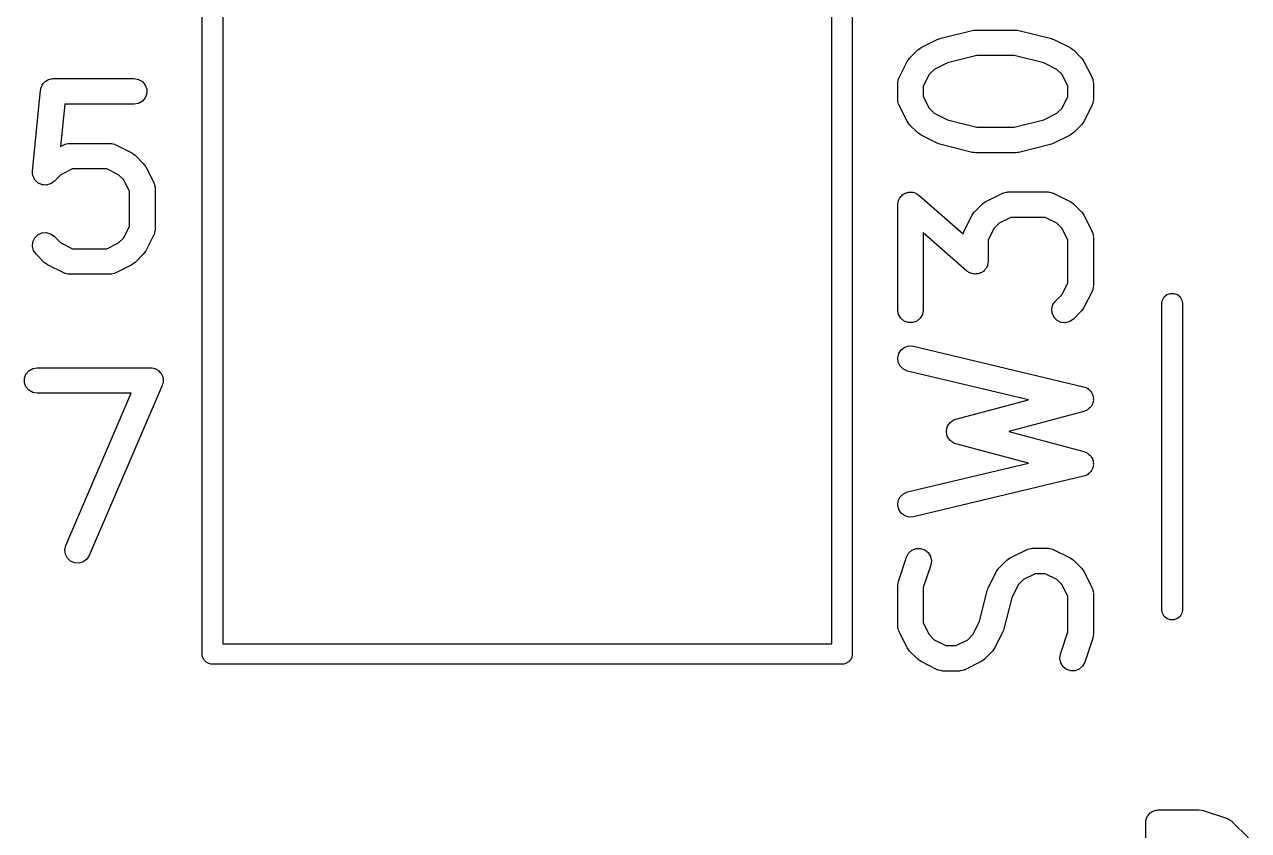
# Model space of a CAD drawing. Extents: x -0.1 to 56.2, y -70.1 to 0.1.
# Drawn here: x 26.15 to 33.34, y -63.1 to -58.36 of the extents above; entities that cross this region are included whole.
import ezdxf

# ---------------------------------------------------------------- set-up
doc = ezdxf.new("R2010")
doc.units = 0
doc.header["$MEASUREMENT"] = 0
doc.layers.add('BLACK', color=7, linetype='CONTINUOUS')

msp = doc.modelspace()

# ---------------------------------------------------------------- linework, layer by layer
at = {"layer": 'BLACK', "linetype": 'CONTINUOUS'}
for p, q in [((27.19, -62.0652), (27.19, -55.9348)), ((31.01, -55.9348), (31.01, -62.0652)), ((27.31, -56), (27.31, -62)), ((30.89, -62), (30.89, -56)), ((31.5247, -58.4415), (31.7151, -58.3939)), ((31.7151, -58.3939), (31.7243, -58.3933)), ((31.7243, -58.3933), (31.7333, -58.3917)), ((31.7333, -58.3917), (31.9714, -58.3917)), ((31.9714, -58.3917), (31.9805, -58.3933)), ((31.9805, -58.3933), (31.9896, -58.3939)), ((31.9896, -58.3939), (32.1801, -58.4415)), ((31.4141, -58.4948), (31.5093, -58.4472)), ((31.5093, -58.4472), (31.5172, -58.4449)), ((31.5172, -58.4449), (31.5247, -58.4415)), ((32.1801, -58.4415), (32.1876, -58.4449)), ((32.1876, -58.4449), (32.1954, -58.4472)), ((32.1954, -58.4472), (32.2907, -58.4948)), ((31.347, -58.5565), (31.3946, -58.5089)), ((31.3946, -58.5089), (31.4044, -58.502)), ((31.4044, -58.502), (31.4141, -58.4948)), ((31.7426, -58.5417), (31.569, -58.585)), ((31.9622, -58.5417), (31.7426, -58.5417)), ((32.1357, -58.585), (31.9622, -58.5417)), ((32.2907, -58.4948), (32.3003, -58.502)), ((32.3003, -58.502), (32.3102, -58.5089)), ((32.3102, -58.5089), (32.3578, -58.5565)), ((31.2853, -58.6712), (31.3329, -58.576)), ((31.3329, -58.576), (31.3401, -58.5663)), ((31.3401, -58.5663), (31.347, -58.5565)), ((31.492, -58.6235), (31.4616, -58.6539)), ((31.569, -58.585), (31.492, -58.6235)), ((32.2127, -58.6235), (32.1357, -58.585)), ((32.2431, -58.6539), (32.2127, -58.6235)), ((32.3578, -58.5565), (32.3647, -58.5663)), ((32.3647, -58.5663), (32.3718, -58.576)), ((32.3718, -58.576), (32.4195, -58.6712)), ((26.2559, -58.707), (26.2619, -58.6987)), ((26.2619, -58.6987), (26.2643, -58.6971)), ((26.2643, -58.6971), (26.2661, -58.6949)), ((26.2661, -58.6949), (26.275, -58.6898)), ((26.275, -58.6898), (26.2834, -58.684)), ((26.2834, -58.684), (26.2862, -58.6833)), ((26.2862, -58.6833), (26.2886, -58.6819)), ((26.2886, -58.6819), (26.2987, -58.6801)), ((26.2987, -58.6801), (26.3087, -58.6776)), ((26.3087, -58.6776), (26.3115, -58.6779)), ((26.3115, -58.6779), (26.3143, -58.6774)), ((26.3143, -58.6774), (26.7905, -58.6774)), ((26.7905, -58.6774), (26.8161, -58.6819)), ((26.8161, -58.6819), (26.8387, -58.6949)), ((26.8387, -58.6949), (26.8554, -58.7149)), ((31.2779, -58.6962), (31.2804, -58.6878)), ((31.2781, -58.7005), (31.2779, -58.6962)), ((31.2804, -58.6878), (31.2819, -58.6791)), ((31.2819, -58.6791), (31.2841, -58.6754)), ((31.2841, -58.6754), (31.2853, -58.6712)), ((31.4616, -58.6539), (31.4274, -58.7225)), ((32.2774, -58.7225), (32.2431, -58.6539)), ((32.4195, -58.6712), (32.4207, -58.6754)), ((32.4207, -58.6754), (32.4229, -58.6791)), ((32.4229, -58.6791), (32.4244, -58.6878)), ((32.4244, -58.6878), (32.4269, -58.6962)), ((32.4269, -58.6962), (32.4266, -58.7005)), ((26.192, -59.2211), (26.2397, -58.7449)), ((26.2397, -58.7449), (26.2404, -58.7422)), ((26.2404, -58.7394), (26.2439, -58.7297)), ((26.2404, -58.7422), (26.2404, -58.7394)), ((26.2439, -58.7297), (26.2467, -58.7198)), ((26.2467, -58.7198), (26.2484, -58.7175)), ((26.2484, -58.7175), (26.2493, -58.7149)), ((26.2493, -58.7149), (26.2559, -58.707)), ((26.8554, -58.7149), (26.8643, -58.7394)), ((26.8643, -58.7654), (26.8554, -58.7899)), ((26.8643, -58.7394), (26.8643, -58.7654)), ((31.2774, -58.7048), (31.2781, -58.7005)), ((31.2774, -58.8), (31.2774, -58.7048)), ((31.4274, -58.7225), (31.4274, -58.7823)), ((32.2774, -58.7823), (32.2774, -58.7225)), ((32.4266, -58.7005), (32.4274, -58.7048)), ((32.4274, -58.7048), (32.4274, -58.8)), ((26.3822, -58.8274), (26.3573, -59.0756)), ((26.7905, -58.8274), (26.3822, -58.8274)), ((26.8161, -58.8229), (26.7905, -58.8274)), ((26.8387, -58.8098), (26.8161, -58.8229)), ((26.8554, -58.7899), (26.8387, -58.8098)), ((31.2781, -58.8043), (31.2774, -58.8)), ((31.2779, -58.8086), (31.2781, -58.8043)), ((31.2804, -58.817), (31.2779, -58.8086)), ((31.2819, -58.8257), (31.2804, -58.817)), ((31.2841, -58.8294), (31.2819, -58.8257)), ((31.2853, -58.8335), (31.2841, -58.8294)), ((31.3329, -58.9288), (31.2853, -58.8335)), ((31.4274, -58.7823), (31.4616, -58.8508)), ((32.2431, -58.8508), (32.2774, -58.7823)), ((32.4195, -58.8335), (32.3718, -58.9288)), ((32.4207, -58.8294), (32.4195, -58.8335)), ((32.4229, -58.8257), (32.4207, -58.8294)), ((32.4244, -58.817), (32.4229, -58.8257)), ((32.4269, -58.8086), (32.4244, -58.817)), ((32.4274, -58.8), (32.4266, -58.8043)), ((32.4266, -58.8043), (32.4269, -58.8086)), ((31.4616, -58.8508), (31.492, -58.8812)), ((31.492, -58.8812), (31.569, -58.9197)), ((32.1357, -58.9197), (32.2127, -58.8812)), ((32.2127, -58.8812), (32.2431, -58.8508)), ((31.3401, -58.9384), (31.3329, -58.9288)), ((31.347, -58.9483), (31.3401, -58.9384)), ((31.3946, -58.9959), (31.347, -58.9483)), ((31.569, -58.9197), (31.7426, -58.9631)), ((31.7426, -58.9631), (31.9622, -58.9631)), ((31.9622, -58.9631), (32.1357, -58.9197)), ((32.3578, -58.9483), (32.3102, -58.9959)), ((32.3647, -58.9384), (32.3578, -58.9483)), ((32.3718, -58.9288), (32.3647, -58.9384)), ((26.4053, -59.0591), (26.4095, -59.0583)), ((26.4095, -59.0583), (26.6476, -59.0583)), ((26.6476, -59.0583), (26.6519, -59.0591)), ((31.4044, -59.0028), (31.3946, -58.9959)), ((31.4141, -59.0099), (31.4044, -59.0028)), ((31.5093, -59.0576), (31.4141, -59.0099)), ((31.5172, -59.0599), (31.5093, -59.0576)), ((32.1954, -59.0576), (32.1876, -59.0599)), ((32.2907, -59.0099), (32.1954, -59.0576)), ((32.3003, -59.0028), (32.2907, -59.0099)), ((32.3102, -58.9959), (32.3003, -59.0028)), ((26.3573, -59.0756), (26.376, -59.0663)), ((26.376, -59.0663), (26.3801, -59.065)), ((26.3801, -59.065), (26.3839, -59.0629)), ((26.3839, -59.0629), (26.3925, -59.0613)), ((26.3925, -59.0613), (26.4009, -59.0588)), ((26.4009, -59.0588), (26.4053, -59.0591)), ((26.6519, -59.0591), (26.6562, -59.0588)), ((26.6562, -59.0588), (26.6646, -59.0613)), ((26.6646, -59.0613), (26.6733, -59.0629)), ((26.6733, -59.0629), (26.677, -59.065)), ((26.677, -59.065), (26.6812, -59.0663)), ((26.6812, -59.0663), (26.7764, -59.1139)), ((26.7764, -59.1139), (26.7861, -59.121)), ((26.7861, -59.121), (26.7959, -59.1279)), ((26.7959, -59.1279), (26.8435, -59.1755)), ((31.5247, -59.0632), (31.5172, -59.0599)), ((31.7151, -59.1109), (31.5247, -59.0632)), ((31.7243, -59.1115), (31.7151, -59.1109)), ((31.7333, -59.1131), (31.7243, -59.1115)), ((31.9714, -59.1131), (31.7333, -59.1131)), ((31.9805, -59.1115), (31.9714, -59.1131)), ((31.9896, -59.1109), (31.9805, -59.1115)), ((32.1801, -59.0632), (31.9896, -59.1109)), ((32.1876, -59.0599), (32.1801, -59.0632)), ((26.8435, -59.1755), (26.8504, -59.1854)), ((26.8504, -59.1854), (26.8576, -59.195)), ((26.8576, -59.195), (26.9052, -59.2903)), ((26.1921, -59.2216), (26.192, -59.2211)), ((26.192, -59.222), (26.1921, -59.2216)), ((26.193, -59.2345), (26.192, -59.222)), ((26.194, -59.2471), (26.193, -59.2345)), ((26.1942, -59.2475), (26.194, -59.2471)), ((26.1942, -59.248), (26.1942, -59.2475)), ((26.1995, -59.2594), (26.1942, -59.248)), ((26.2047, -59.2708), (26.1995, -59.2594)), ((26.205, -59.2712), (26.2047, -59.2708)), ((26.2052, -59.2716), (26.205, -59.2712)), ((26.2141, -59.2805), (26.2052, -59.2716)), ((26.3587, -59.2426), (26.3197, -59.2816)), ((26.4272, -59.2083), (26.3587, -59.2426)), ((26.6299, -59.2083), (26.4272, -59.2083)), ((26.6984, -59.2426), (26.6299, -59.2083)), ((26.7288, -59.273), (26.6984, -59.2426)), ((26.7631, -59.3415), (26.7288, -59.273)), ((26.2229, -59.2895), (26.2141, -59.2805)), ((26.2233, -59.2897), (26.2229, -59.2895)), ((26.2236, -59.29), (26.2233, -59.2897)), ((26.235, -59.2953), (26.2236, -59.29)), ((26.2464, -59.3008), (26.235, -59.2953)), ((26.2468, -59.3008), (26.2464, -59.3008)), ((26.2473, -59.301), (26.2468, -59.3008)), ((26.2597, -59.3021), (26.2473, -59.301)), ((26.2723, -59.3034), (26.2597, -59.3021)), ((26.2727, -59.3032), (26.2723, -59.3034)), ((26.2732, -59.3033), (26.2727, -59.3032)), ((26.2853, -59.3), (26.2732, -59.3033)), ((26.2975, -59.2969), (26.2853, -59.3)), ((26.2979, -59.2967), (26.2975, -59.2969)), ((26.2984, -59.2965), (26.2979, -59.2967)), ((26.3086, -59.2893), (26.2984, -59.2965)), ((26.319, -59.2823), (26.3086, -59.2893)), ((26.3193, -59.2819), (26.319, -59.2823)), ((26.3197, -59.2816), (26.3193, -59.2819)), ((26.7631, -59.5442), (26.7631, -59.3415)), ((26.9052, -59.2903), (26.9064, -59.2944)), ((26.9064, -59.2944), (26.9086, -59.2982)), ((26.9086, -59.2982), (26.9101, -59.3068)), ((26.9101, -59.3068), (26.9126, -59.3152)), ((26.9126, -59.3152), (26.9123, -59.3195)), ((26.9123, -59.3195), (26.9131, -59.3238)), ((26.9131, -59.3238), (26.9131, -59.5619)), ((31.3339, -59.3472), (31.3394, -59.3452)), ((31.3394, -59.3452), (31.3467, -59.3452)), ((31.3467, -59.3452), (31.3539, -59.3441)), ((31.3539, -59.3441), (31.3596, -59.3452)), ((31.3596, -59.3452), (31.3654, -59.3452)), ((31.3654, -59.3452), (31.3723, -59.3477)), ((31.9068, -59.347), (31.9152, -59.3445)), ((31.9152, -59.3445), (31.9195, -59.3448)), ((31.9195, -59.3448), (31.9238, -59.344)), ((31.9238, -59.344), (32.1619, -59.344)), ((32.1619, -59.344), (32.1662, -59.3448)), ((32.1662, -59.3448), (32.1705, -59.3445)), ((32.1705, -59.3445), (32.1789, -59.347)), ((31.2774, -59.419), (31.2787, -59.4118)), ((31.2787, -59.4118), (31.2788, -59.4045)), ((31.2788, -59.4045), (31.2809, -59.3991)), ((31.2809, -59.3991), (31.2819, -59.3934)), ((31.2819, -59.3934), (31.2856, -59.387)), ((31.2856, -59.387), (31.2882, -59.3802)), ((31.2882, -59.3802), (31.292, -59.3759)), ((31.292, -59.3759), (31.2949, -59.3708)), ((31.2949, -59.3708), (31.3005, -59.3661)), ((31.3005, -59.3661), (31.3054, -59.3606)), ((31.3054, -59.3606), (31.3104, -59.3578)), ((31.3104, -59.3578), (31.3149, -59.3541)), ((31.3149, -59.3541), (31.3218, -59.3516)), ((31.3218, -59.3516), (31.3282, -59.3481)), ((31.3282, -59.3481), (31.3339, -59.3472)), ((31.3723, -59.3477), (31.3795, -59.3491)), ((31.3795, -59.3491), (31.3844, -59.3521)), ((31.3844, -59.3521), (31.3899, -59.3541)), ((31.3899, -59.3541), (31.3955, -59.3588)), ((31.3955, -59.3588), (31.4018, -59.3626)), ((31.4018, -59.3626), (31.6618, -59.5901)), ((31.7279, -59.4613), (31.7755, -59.4136)), ((31.7755, -59.4136), (31.7854, -59.4067)), ((31.7854, -59.4067), (31.795, -59.3996)), ((31.795, -59.3996), (31.8903, -59.352)), ((31.8903, -59.352), (31.8944, -59.3507)), ((31.8944, -59.3507), (31.8982, -59.3486)), ((31.8982, -59.3486), (31.9068, -59.347)), ((32.1789, -59.347), (32.1876, -59.3486)), ((32.1876, -59.3486), (32.1913, -59.3507)), ((32.1913, -59.3507), (32.1954, -59.352)), ((32.1954, -59.352), (32.2907, -59.3996)), ((32.2907, -59.3996), (32.3003, -59.4067)), ((32.3003, -59.4067), (32.3102, -59.4136)), ((32.3102, -59.4136), (32.3578, -59.4613)), ((31.2774, -60.0381), (31.2774, -59.419)), ((31.6663, -59.576), (31.7139, -59.4807)), ((31.7139, -59.4807), (31.721, -59.4711)), ((31.721, -59.4711), (31.7279, -59.4613)), ((32.3578, -59.4613), (32.3647, -59.4711)), ((32.3647, -59.4711), (32.3718, -59.4807)), ((32.3718, -59.4807), (32.4195, -59.576)), ((26.7288, -59.6127), (26.7631, -59.5442)), ((26.9131, -59.5619), (26.9123, -59.5662)), ((31.8426, -59.5587), (31.8083, -59.6272)), ((31.873, -59.5283), (31.8426, -59.5587)), ((31.9415, -59.494), (31.873, -59.5283)), ((32.1442, -59.494), (31.9415, -59.494)), ((32.2127, -59.5283), (32.1442, -59.494)), ((32.2431, -59.5587), (32.2127, -59.5283)), ((32.2774, -59.6272), (32.2431, -59.5587)), ((26.1942, -59.6377), (26.2052, -59.6141)), ((26.2052, -59.6141), (26.2236, -59.5957)), ((26.2236, -59.5957), (26.2473, -59.5847)), ((26.2473, -59.5847), (26.2732, -59.5824)), ((26.2732, -59.5824), (26.2984, -59.5892)), ((26.2984, -59.5892), (26.3197, -59.6041)), ((26.3197, -59.6041), (26.3587, -59.6431)), ((26.6984, -59.6431), (26.7288, -59.6127)), ((26.9052, -59.5954), (26.8576, -59.6907)), ((26.9064, -59.5913), (26.9052, -59.5954)), ((26.9086, -59.5876), (26.9064, -59.5913)), ((26.9101, -59.5789), (26.9086, -59.5876)), ((26.9126, -59.5705), (26.9101, -59.5789)), ((26.9123, -59.5662), (26.9126, -59.5705)), ((31.6839, -59.8088), (31.4274, -59.5843)), ((31.4274, -59.5843), (31.4274, -60.0381)), ((31.6618, -59.5901), (31.6629, -59.5839)), ((31.6629, -59.5839), (31.665, -59.5801)), ((31.665, -59.5801), (31.6663, -59.576)), ((31.8083, -59.6272), (31.8083, -59.7524)), ((32.2774, -59.8775), (32.2774, -59.6272)), ((32.4195, -59.576), (32.4207, -59.5801)), ((32.4207, -59.5801), (32.4229, -59.5839)), ((32.4229, -59.5839), (32.4244, -59.5925)), ((32.4244, -59.5925), (32.4269, -59.6009)), ((32.4269, -59.6009), (32.4266, -59.6053)), ((32.4266, -59.6053), (32.4274, -59.6095)), ((32.4274, -59.6095), (32.4274, -59.8952)), ((26.192, -59.6637), (26.1942, -59.6377)), ((26.1987, -59.6888), (26.192, -59.6637)), ((26.2136, -59.7102), (26.1987, -59.6888)), ((26.3587, -59.6431), (26.4272, -59.6774)), ((26.4272, -59.6774), (26.6299, -59.6774)), ((26.6299, -59.6774), (26.6984, -59.6431)), ((26.8504, -59.7003), (26.8435, -59.7102)), ((26.8576, -59.6907), (26.8504, -59.7003)), ((26.2613, -59.7578), (26.2136, -59.7102)), ((26.2711, -59.7647), (26.2613, -59.7578)), ((26.2807, -59.7718), (26.2711, -59.7647)), ((26.376, -59.8195), (26.2807, -59.7718)), ((26.7764, -59.7718), (26.6812, -59.8195)), ((26.7861, -59.7647), (26.7764, -59.7718)), ((26.7959, -59.7578), (26.7861, -59.7647)), ((26.8435, -59.7102), (26.7959, -59.7578)), ((31.8048, -59.7723), (31.8038, -59.778)), ((31.8069, -59.7669), (31.8048, -59.7723)), ((31.8071, -59.7596), (31.8069, -59.7669)), ((31.8083, -59.7524), (31.8071, -59.7596)), ((26.3801, -59.8207), (26.376, -59.8195)), ((26.3839, -59.8229), (26.3801, -59.8207)), ((26.3925, -59.8244), (26.3839, -59.8229)), ((26.4009, -59.8269), (26.3925, -59.8244)), ((26.4053, -59.8266), (26.4009, -59.8269)), ((26.4095, -59.8274), (26.4053, -59.8266)), ((26.6476, -59.8274), (26.4095, -59.8274)), ((26.6519, -59.8266), (26.6476, -59.8274)), ((26.6562, -59.8269), (26.6519, -59.8266)), ((26.6646, -59.8244), (26.6562, -59.8269)), ((26.6733, -59.8229), (26.6646, -59.8244)), ((26.677, -59.8207), (26.6733, -59.8229)), ((26.6812, -59.8195), (26.677, -59.8207)), ((31.6902, -59.8126), (31.6839, -59.8088)), ((31.6958, -59.8173), (31.6902, -59.8126)), ((31.7013, -59.8193), (31.6958, -59.8173)), ((31.7062, -59.8223), (31.7013, -59.8193)), ((31.7134, -59.8237), (31.7062, -59.8223)), ((31.7203, -59.8262), (31.7134, -59.8237)), ((31.7261, -59.8262), (31.7203, -59.8262)), ((31.7318, -59.8274), (31.7261, -59.8262)), ((31.739, -59.8262), (31.7318, -59.8274)), ((31.7464, -59.8262), (31.739, -59.8262)), ((31.7518, -59.8243), (31.7464, -59.8262)), ((31.7575, -59.8234), (31.7518, -59.8243)), ((31.7639, -59.8198), (31.7575, -59.8234)), ((31.7708, -59.8173), (31.7639, -59.8198)), ((31.7753, -59.8136), (31.7708, -59.8173)), ((31.7803, -59.8108), (31.7753, -59.8136)), ((31.7852, -59.8053), (31.7803, -59.8108)), ((31.7908, -59.8006), (31.7852, -59.8053)), ((31.7937, -59.7956), (31.7908, -59.8006)), ((31.7975, -59.7912), (31.7937, -59.7956)), ((31.8001, -59.7844), (31.7975, -59.7912)), ((31.8038, -59.778), (31.8001, -59.7844)), ((32.2431, -59.946), (32.2774, -59.8775)), ((32.4229, -59.9209), (32.4207, -59.9246)), ((32.4244, -59.9122), (32.4229, -59.9209)), ((32.4269, -59.9038), (32.4244, -59.9122)), ((32.4274, -59.8952), (32.4266, -59.8995)), ((32.4266, -59.8995), (32.4269, -59.9038)), ((32.1892, -60.0064), (32.2041, -59.9851)), ((32.2041, -59.9851), (32.2431, -59.946)), ((32.4195, -59.9288), (32.3718, -60.024)), ((32.4207, -59.9246), (32.4195, -59.9288)), ((32.83, -59.9948), (32.8327, -59.9792)), ((32.8327, -59.9792), (32.8433, -59.9608)), ((32.8433, -59.9608), (32.8595, -59.9472)), ((32.8595, -59.9472), (32.8794, -59.94)), ((32.8794, -59.94), (32.9006, -59.94)), ((32.9006, -59.94), (32.9205, -59.9472)), ((32.9205, -59.9472), (32.9367, -59.9608)), ((32.9367, -59.9608), (32.9473, -59.9792)), ((32.9473, -59.9792), (32.95, -59.9948)), ((31.2819, -60.0637), (31.2774, -60.0381)), ((31.2949, -60.0863), (31.2819, -60.0637)), ((31.4229, -60.0637), (31.4098, -60.0863)), ((31.4274, -60.0381), (31.4229, -60.0637)), ((32.1824, -60.0316), (32.1892, -60.0064)), ((32.1847, -60.0575), (32.1824, -60.0316)), ((32.1957, -60.0811), (32.1847, -60.0575)), ((32.3578, -60.0435), (32.3102, -60.0911)), ((32.3647, -60.0337), (32.3578, -60.0435)), ((32.3718, -60.024), (32.3647, -60.0337)), ((32.83, -61.8052), (32.83, -59.9948)), ((32.95, -59.9948), (32.95, -61.8052)), ((31.3149, -60.103), (31.2949, -60.0863)), ((31.3394, -60.112), (31.3149, -60.103)), ((31.3654, -60.112), (31.3394, -60.112)), ((31.3899, -60.103), (31.3654, -60.112)), ((31.4098, -60.0863), (31.3899, -60.103)), ((32.2141, -60.0995), (32.1957, -60.0811)), ((32.2377, -60.1105), (32.2141, -60.0995)), ((32.2637, -60.1128), (32.2377, -60.1105)), ((32.2888, -60.1061), (32.2637, -60.1128)), ((32.3102, -60.0911), (32.2888, -60.1061)), ((31.2835, -60.294), (31.2979, -60.2723)), ((31.2979, -60.2723), (31.3188, -60.2568)), ((31.3188, -60.2568), (31.3437, -60.2493)), ((31.3437, -60.2493), (31.3698, -60.2508)), ((31.3698, -60.2508), (32.3698, -60.4889)), ((31.2775, -60.3194), (31.2835, -60.294)), ((31.2805, -60.3452), (31.2775, -60.3194)), ((31.2922, -60.3685), (31.2805, -60.3452)), ((26.1452, -60.4394), (26.1541, -60.4149)), ((26.1541, -60.4149), (26.1708, -60.3949)), ((26.1708, -60.3949), (26.1934, -60.3819)), ((26.1934, -60.3819), (26.219, -60.3774)), ((26.219, -60.3774), (26.8857, -60.3774)), ((26.8857, -60.3774), (26.8942, -60.3789)), ((26.8942, -60.3789), (26.9028, -60.3794)), ((26.9028, -60.3794), (26.907, -60.3811)), ((26.907, -60.3811), (26.9114, -60.3819)), ((26.9114, -60.3819), (26.9188, -60.3862)), ((26.9188, -60.3862), (26.9268, -60.3896)), ((26.9268, -60.3896), (26.93, -60.3927)), ((26.93, -60.3927), (26.9339, -60.3949)), ((26.9339, -60.3949), (26.9395, -60.4015)), ((26.9395, -60.4015), (26.9458, -60.4075)), ((26.9458, -60.4075), (26.9478, -60.4114)), ((26.9478, -60.4114), (26.9507, -60.4149)), ((26.9507, -60.4149), (26.9536, -60.423)), ((26.9536, -60.423), (26.9575, -60.4307)), ((31.3111, -60.3864), (31.2922, -60.3685)), ((31.335, -60.3968), (31.3111, -60.3864)), ((32.0459, -60.566), (31.335, -60.3968)), ((26.1452, -60.4654), (26.1452, -60.4394)), ((26.1541, -60.4899), (26.1452, -60.4654)), ((26.1708, -60.5098), (26.1541, -60.4899)), ((26.9546, -60.4819), (26.5261, -61.4819)), ((26.9566, -60.4735), (26.9546, -60.4819)), ((26.9596, -60.4654), (26.9566, -60.4735)), ((26.9575, -60.4307), (26.958, -60.4351)), ((26.958, -60.4351), (26.9596, -60.4394)), ((26.9596, -60.4394), (26.9596, -60.448)), ((26.9596, -60.448), (26.9606, -60.4566)), ((26.9606, -60.4566), (26.9596, -60.4609)), ((26.9596, -60.4609), (26.9596, -60.4654)), ((32.3698, -60.4889), (32.3768, -60.492)), ((32.3768, -60.492), (32.3842, -60.494)), ((32.3842, -60.494), (32.3886, -60.4971)), ((32.3886, -60.4971), (32.3937, -60.4993)), ((26.1934, -60.5229), (26.1708, -60.5098)), ((26.219, -60.5274), (26.1934, -60.5229)), ((26.772, -60.5274), (26.219, -60.5274)), ((26.3882, -61.4228), (26.772, -60.5274)), ((31.6188, -60.6799), (32.0459, -60.566)), ((32.3937, -60.4993), (32.3992, -60.5045)), ((32.3992, -60.5045), (32.4055, -60.5089)), ((32.4055, -60.5089), (32.4086, -60.5134)), ((32.4086, -60.5134), (32.4126, -60.5172)), ((32.4126, -60.5172), (32.416, -60.524)), ((32.416, -60.524), (32.4204, -60.5303)), ((32.4204, -60.5303), (32.4218, -60.5356)), ((32.4218, -60.5356), (32.4243, -60.5405)), ((32.4243, -60.5405), (32.4251, -60.5481)), ((32.4251, -60.5481), (32.4271, -60.5555)), ((32.4272, -60.5663), (32.4255, -60.5738)), ((32.4271, -60.5555), (32.4266, -60.5609)), ((32.4266, -60.5609), (32.4272, -60.5663)), ((32.3717, -60.6344), (31.9292, -60.7524)), ((32.3786, -60.6311), (32.3717, -60.6344)), ((32.386, -60.629), (32.3786, -60.6311)), ((32.3904, -60.6257), (32.386, -60.629)), ((32.3953, -60.6234), (32.3904, -60.6257)), ((32.4007, -60.618), (32.3953, -60.6234)), ((32.4069, -60.6134), (32.4007, -60.618)), ((32.4099, -60.6089), (32.4069, -60.6134)), ((32.4138, -60.605), (32.4099, -60.6089)), ((32.417, -60.5981), (32.4138, -60.605)), ((32.4212, -60.5917), (32.417, -60.5981)), ((32.4225, -60.5864), (32.4212, -60.5917)), ((32.4248, -60.5814), (32.4225, -60.5864)), ((32.4255, -60.5738), (32.4248, -60.5814)), ((31.5739, -60.7153), (31.5767, -60.7093)), ((31.5767, -60.7093), (31.5813, -60.7047)), ((31.5813, -60.7047), (31.585, -60.6994)), ((31.585, -60.6994), (31.5904, -60.6956)), ((31.5904, -60.6956), (31.5952, -60.6909)), ((31.5952, -60.6909), (31.601, -60.6882)), ((31.601, -60.6882), (31.6063, -60.6844)), ((31.6063, -60.6844), (31.6127, -60.6827)), ((31.6127, -60.6827), (31.6188, -60.6799)), ((31.5634, -60.7459), (31.5651, -60.7395)), ((31.5639, -60.7524), (31.5634, -60.7459)), ((31.5634, -60.7588), (31.5639, -60.7524)), ((31.5651, -60.7653), (31.5634, -60.7588)), ((31.5651, -60.7395), (31.5657, -60.7329)), ((31.5657, -60.7719), (31.5651, -60.7653)), ((31.5657, -60.7329), (31.5684, -60.727)), ((31.5684, -60.7777), (31.5657, -60.7719)), ((31.5684, -60.727), (31.5701, -60.7208)), ((31.5701, -60.784), (31.5684, -60.7777)), ((31.5701, -60.7208), (31.5739, -60.7153)), ((31.5739, -60.7894), (31.5701, -60.784)), ((31.9292, -60.7524), (32.3717, -60.8704)), ((31.5767, -60.7955), (31.5739, -60.7894)), ((31.5813, -60.8), (31.5767, -60.7955)), ((31.585, -60.8053), (31.5813, -60.8)), ((31.5904, -60.8092), (31.585, -60.8053)), ((31.5952, -60.8139), (31.5904, -60.8092)), ((31.601, -60.8166), (31.5952, -60.8139)), ((31.6063, -60.8203), (31.601, -60.8166)), ((31.6127, -60.822), (31.6063, -60.8203)), ((31.6188, -60.8248), (31.6127, -60.822)), ((32.0459, -60.9387), (31.6188, -60.8248)), ((32.3717, -60.8704), (32.3786, -60.8736)), ((32.3786, -60.8736), (32.386, -60.8758)), ((32.386, -60.8758), (32.3904, -60.8791)), ((32.3904, -60.8791), (32.3953, -60.8814)), ((32.3953, -60.8814), (32.4007, -60.8868)), ((32.4007, -60.8868), (32.4069, -60.8913)), ((32.4069, -60.8913), (32.4099, -60.8959)), ((32.4099, -60.8959), (32.4138, -60.8998)), ((32.4138, -60.8998), (32.417, -60.9067)), ((32.417, -60.9067), (32.4212, -60.9131)), ((32.4212, -60.9131), (32.4225, -60.9184)), ((32.4225, -60.9184), (32.4248, -60.9234)), ((32.4248, -60.9234), (32.4255, -60.931)), ((31.335, -61.108), (32.0459, -60.9387)), ((32.3992, -61.0002), (32.3937, -61.0055)), ((32.4055, -60.9958), (32.3992, -61.0002)), ((32.4086, -60.9913), (32.4055, -60.9958)), ((32.4126, -60.9876), (32.4086, -60.9913)), ((32.416, -60.9807), (32.4126, -60.9876)), ((32.4204, -60.9745), (32.416, -60.9807)), ((32.4218, -60.9692), (32.4204, -60.9745)), ((32.4243, -60.9643), (32.4218, -60.9692)), ((32.4251, -60.9567), (32.4243, -60.9643)), ((32.4271, -60.9493), (32.4251, -60.9567)), ((32.4255, -60.931), (32.4272, -60.9384)), ((32.4272, -60.9384), (32.4266, -60.9439)), ((32.4266, -60.9439), (32.4271, -60.9493)), ((32.3698, -61.0158), (31.3698, -61.2539)), ((32.3768, -61.0128), (32.3698, -61.0158)), ((32.3842, -61.0108), (32.3768, -61.0128)), ((32.3886, -61.0076), (32.3842, -61.0108)), ((32.3937, -61.0055), (32.3886, -61.0076)), ((31.2805, -61.1595), (31.2922, -61.1362)), ((31.2922, -61.1362), (31.3111, -61.1183)), ((31.3111, -61.1183), (31.335, -61.108)), ((31.2775, -61.1854), (31.2805, -61.1595)), ((31.2835, -61.2107), (31.2775, -61.1854)), ((31.2979, -61.2325), (31.2835, -61.2107)), ((31.3188, -61.248), (31.2979, -61.2325)), ((31.3437, -61.2555), (31.3188, -61.248)), ((31.3698, -61.2539), (31.3437, -61.2555)), ((26.3823, -61.4482), (26.3882, -61.4228)), ((26.3853, -61.4741), (26.3823, -61.4482)), ((26.3971, -61.4973), (26.3853, -61.4741)), ((26.4161, -61.5151), (26.3971, -61.4973)), ((26.5118, -61.5037), (26.491, -61.5193)), ((26.5261, -61.4819), (26.5118, -61.5037)), ((31.2812, -61.6334), (31.3288, -61.4906)), ((31.3288, -61.4906), (31.3413, -61.4677)), ((31.3413, -61.4677), (31.3607, -61.4504)), ((31.3607, -61.4504), (31.385, -61.4408)), ((31.385, -61.4408), (31.411, -61.4401)), ((31.411, -61.4401), (31.4357, -61.4483)), ((31.4357, -61.4483), (31.4561, -61.4645)), ((31.4561, -61.4645), (31.4697, -61.4867)), ((31.4697, -61.4867), (31.475, -61.5122)), ((31.9184, -61.5089), (31.9282, -61.502)), ((31.9282, -61.502), (31.9379, -61.4948)), ((31.9379, -61.4948), (32.0331, -61.4472)), ((32.0331, -61.4472), (32.0373, -61.446)), ((32.0373, -61.446), (32.041, -61.4438)), ((32.041, -61.4438), (32.0497, -61.4423)), ((32.0497, -61.4423), (32.0581, -61.4398)), ((32.0581, -61.4398), (32.0624, -61.44)), ((32.0624, -61.44), (32.0667, -61.4393)), ((32.0667, -61.4393), (32.1619, -61.4393)), ((32.1619, -61.4393), (32.1662, -61.44)), ((32.1662, -61.44), (32.1705, -61.4398)), ((32.1705, -61.4398), (32.1789, -61.4423)), ((32.1789, -61.4423), (32.1876, -61.4438)), ((32.1876, -61.4438), (32.1913, -61.446)), ((32.1913, -61.446), (32.1954, -61.4472)), ((32.1954, -61.4472), (32.2907, -61.4948)), ((32.2907, -61.4948), (32.3003, -61.502)), ((32.3003, -61.502), (32.3102, -61.5089)), ((26.44, -61.5254), (26.4161, -61.5151)), ((26.466, -61.5269), (26.44, -61.5254)), ((26.491, -61.5193), (26.466, -61.5269)), ((31.4712, -61.538), (31.4274, -61.6693)), ((31.475, -61.5122), (31.4712, -61.538)), ((31.8091, -61.6712), (31.8567, -61.576)), ((31.8567, -61.576), (31.8639, -61.5663)), ((31.8639, -61.5663), (31.8708, -61.5565)), ((31.8708, -61.5565), (31.9184, -61.5089)), ((32.3102, -61.5089), (32.3578, -61.5565)), ((32.3578, -61.5565), (32.3647, -61.5663)), ((32.3647, -61.5663), (32.3718, -61.576)), ((32.3718, -61.576), (32.4195, -61.6712)), ((31.2774, -61.6571), (31.2795, -61.6453)), ((31.2795, -61.6453), (31.2812, -61.6334)), ((32.0159, -61.6235), (31.9854, -61.6539)), ((32.0844, -61.5893), (32.0159, -61.6235)), ((32.1442, -61.5893), (32.0844, -61.5893)), ((32.2127, -61.6235), (32.1442, -61.5893)), ((32.2431, -61.6539), (32.2127, -61.6235)), ((31.2774, -61.8952), (31.2774, -61.6571)), ((31.4274, -61.6693), (31.4274, -61.8775)), ((31.7578, -61.8691), (31.8034, -61.6866)), ((31.8034, -61.6866), (31.8068, -61.6791)), ((31.8068, -61.6791), (31.8091, -61.6712)), ((31.9854, -61.6539), (31.947, -61.7309)), ((32.2774, -61.7225), (32.2431, -61.6539)), ((32.4195, -61.6712), (32.4207, -61.6754)), ((32.4207, -61.6754), (32.4229, -61.6791)), ((32.4229, -61.6791), (32.4244, -61.6878)), ((32.4244, -61.6878), (32.4269, -61.6962)), ((32.4269, -61.6962), (32.4266, -61.7005)), ((32.4266, -61.7005), (32.4274, -61.7048)), ((32.4274, -61.7048), (32.4274, -61.9429)), ((31.947, -61.7309), (31.9013, -61.9134)), ((32.2774, -61.9307), (32.2774, -61.7225)), ((32.8327, -61.8208), (32.83, -61.8052)), ((32.8433, -61.8392), (32.8327, -61.8208)), ((32.8595, -61.8528), (32.8433, -61.8392)), ((32.8794, -61.86), (32.8595, -61.8528)), ((32.9006, -61.86), (32.8794, -61.86)), ((32.9205, -61.8528), (32.9006, -61.86)), ((32.9367, -61.8392), (32.9205, -61.8528)), ((32.9473, -61.8208), (32.9367, -61.8392)), ((32.95, -61.8052), (32.9473, -61.8208)), ((31.2781, -61.8995), (31.2774, -61.8952)), ((31.2779, -61.9038), (31.2781, -61.8995)), ((31.2804, -61.9122), (31.2779, -61.9038)), ((31.2819, -61.9209), (31.2804, -61.9122)), ((31.2841, -61.9246), (31.2819, -61.9209)), ((31.2853, -61.9288), (31.2841, -61.9246)), ((31.3329, -62.024), (31.2853, -61.9288)), ((31.4274, -61.8775), (31.4616, -61.946)), ((31.7193, -61.946), (31.7578, -61.8691)), ((31.8957, -61.9288), (31.848, -62.024)), ((31.898, -61.9209), (31.8957, -61.9288)), ((31.9013, -61.9134), (31.898, -61.9209)), ((32.2336, -62.062), (32.2774, -61.9307)), ((27.31, -62), (30.89, -62)), ((31.4616, -61.946), (31.492, -61.9765)), ((31.492, -61.9765), (31.5606, -62.0107)), ((31.6204, -62.0107), (31.6889, -61.9765)), ((31.6889, -61.9765), (31.7193, -61.946)), ((32.4235, -61.9666), (32.3759, -62.1094)), ((32.4253, -61.9547), (32.4235, -61.9666)), ((32.4274, -61.9429), (32.4253, -61.9547)), ((27.19, -62.0653), (27.19, -62.0652)), ((27.19, -62.0706), (27.19, -62.0653)), ((27.1918, -62.0756), (27.19, -62.0706)), ((27.1927, -62.0808), (27.1918, -62.0756)), ((31.0082, -62.0756), (31.0073, -62.0808)), ((31.01, -62.0706), (31.0082, -62.0756)), ((31.01, -62.0652), (31.01, -62.0653)), ((31.01, -62.0653), (31.01, -62.0706)), ((31.3401, -62.0337), (31.3329, -62.024)), ((31.347, -62.0435), (31.3401, -62.0337)), ((31.3946, -62.0911), (31.347, -62.0435)), ((31.5606, -62.0107), (31.6204, -62.0107)), ((31.834, -62.0435), (31.7864, -62.0911)), ((31.8409, -62.0337), (31.834, -62.0435)), ((31.848, -62.024), (31.8409, -62.0337)), ((32.2298, -62.0878), (32.2336, -62.062)), ((27.1954, -62.0855), (27.1927, -62.0808)), ((27.1972, -62.0905), (27.1954, -62.0855)), ((27.2007, -62.0945), (27.1972, -62.0905)), ((27.2033, -62.0992), (27.2007, -62.0945)), ((27.2074, -62.1026), (27.2033, -62.0992)), ((27.2108, -62.1067), (27.2074, -62.1026)), ((27.2155, -62.1093), (27.2108, -62.1067)), ((27.2195, -62.1128), (27.2155, -62.1093)), ((27.2245, -62.1146), (27.2195, -62.1128)), ((27.2292, -62.1173), (27.2245, -62.1146)), ((27.2344, -62.1182), (27.2292, -62.1173)), ((27.2394, -62.12), (27.2344, -62.1182)), ((27.2447, -62.12), (27.2394, -62.12)), ((27.2448, -62.12), (27.2447, -62.12)), ((30.9552, -62.12), (27.2448, -62.12)), ((30.9553, -62.12), (30.9552, -62.12)), ((30.9606, -62.12), (30.9553, -62.12)), ((30.9656, -62.1182), (30.9606, -62.12)), ((30.9708, -62.1173), (30.9656, -62.1182)), ((30.9755, -62.1146), (30.9708, -62.1173)), ((30.9805, -62.1128), (30.9755, -62.1146)), ((30.9845, -62.1093), (30.9805, -62.1128)), ((30.9892, -62.1067), (30.9845, -62.1093)), ((30.9926, -62.1026), (30.9892, -62.1067)), ((30.9967, -62.0992), (30.9926, -62.1026)), ((30.9993, -62.0945), (30.9967, -62.0992)), ((31.0028, -62.0905), (30.9993, -62.0945)), ((31.0046, -62.0855), (31.0028, -62.0905)), ((31.0073, -62.0808), (31.0046, -62.0855)), ((31.4044, -62.098), (31.3946, -62.0911)), ((31.4141, -62.1052), (31.4044, -62.098)), ((31.5093, -62.1528), (31.4141, -62.1052)), ((31.7669, -62.1052), (31.6716, -62.1528)), ((31.7765, -62.098), (31.7669, -62.1052)), ((31.7864, -62.0911), (31.7765, -62.098)), ((32.235, -62.1133), (32.2298, -62.0878)), ((32.2486, -62.1355), (32.235, -62.1133)), ((32.269, -62.1517), (32.2486, -62.1355)), ((32.2938, -62.1599), (32.269, -62.1517)), ((32.344, -62.1496), (32.3198, -62.1592)), ((32.3635, -62.1323), (32.344, -62.1496)), ((32.3759, -62.1094), (32.3635, -62.1323)), ((31.5135, -62.154), (31.5093, -62.1528)), ((31.5172, -62.1562), (31.5135, -62.154)), ((31.5259, -62.1577), (31.5172, -62.1562)), ((31.5343, -62.1602), (31.5259, -62.1577)), ((31.5386, -62.16), (31.5343, -62.1602)), ((31.5429, -62.1607), (31.5386, -62.16)), ((31.6381, -62.1607), (31.5429, -62.1607)), ((31.6424, -62.16), (31.6381, -62.1607)), ((31.6467, -62.1602), (31.6424, -62.16)), ((31.6551, -62.1577), (31.6467, -62.1602)), ((31.6637, -62.1562), (31.6551, -62.1577)), ((31.6675, -62.154), (31.6637, -62.1562)), ((31.6716, -62.1528), (31.6675, -62.154)), ((32.3198, -62.1592), (32.2938, -62.1599)), ((32.7423, -63.021), (32.7446, -63.0149)), ((32.7446, -63.0149), (32.7488, -63.0099)), ((32.7488, -63.0099), (32.7521, -63.0042)), ((32.7521, -63.0042), (32.7571, -63)), ((32.7571, -63), (32.7613, -62.9949)), ((32.7613, -62.9949), (32.767, -62.9916)), ((32.767, -62.9916), (32.772, -62.9874)), ((32.772, -62.9874), (32.7782, -62.9852)), ((32.7782, -62.9852), (32.7839, -62.9819)), ((32.7839, -62.9819), (32.7903, -62.9808)), ((32.7903, -62.9808), (32.7965, -62.9785)), ((32.7965, -62.9785), (32.8031, -62.9785)), ((32.8031, -62.9785), (32.8095, -62.9774)), ((32.8095, -62.9774), (33.0476, -62.9774)), ((33.0476, -62.9774), (33.0595, -62.9795)), ((33.0595, -62.9795), (33.0713, -62.9812)), ((33.0713, -62.9812), (33.2142, -63.0288)), ((32.7345, -63.0524), (32.7357, -63.0459)), ((32.7345, -64.0524), (32.7345, -63.0524)), ((32.7357, -63.0394), (32.7379, -63.0332)), ((32.7357, -63.0459), (32.7357, -63.0394)), ((32.7379, -63.0332), (32.739, -63.0267)), ((32.739, -63.0267), (32.7423, -63.021)), ((33.2142, -63.0288), (33.218, -63.0309)), ((33.218, -63.0309), (33.2222, -63.032)), ((33.2222, -63.032), (33.2294, -63.0371)), ((33.2294, -63.0371), (33.2371, -63.0413)), ((33.2371, -63.0413), (33.24, -63.0445)), ((33.24, -63.0445), (33.2435, -63.047)), ((33.2435, -63.047), (33.3387, -63.1422))]:
    msp.add_line(p, q, dxfattribs=at)

doc.saveas('drawing.dxf')
